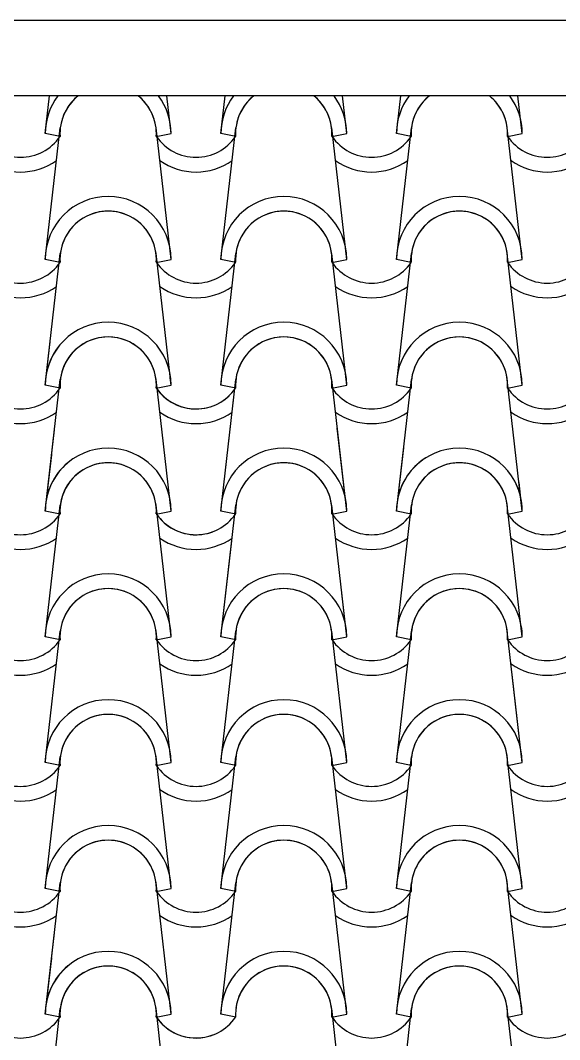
# Model space of a CAD drawing. Header units: millimetres. Extents: x -255 to 41745, y 236 to 29936.
# Drawn here: x 30796 to 31332, y 26005 to 27018 of the extents above; entities that cross this region are included whole.
import ezdxf

# ---------------------------------------------------------------- set-up
doc = ezdxf.new("R2010")
doc.units = ezdxf.units.MM
doc.layers.add('1', color=1, linetype='Continuous')
doc.layers.add('CALIDADES', color=7, linetype='Continuous')

msp = doc.modelspace()

# ---------------------------------------------------------------- linework, layer by layer
at = {"layer": '1'}
for p, q in [((30820.4, 26905.6), (30824.7, 26943.1)), ((30820.4, 26905.6), (30824.7, 26943.1)), ((30945.4, 26905.6), (30941.1, 26943.1)), ((30945.4, 26905.6), (30941.1, 26943.1)), ((30994.9, 26905.6), (30999.2, 26943.1)), ((30994.9, 26905.6), (30999.2, 26943.1)), ((31119.9, 26905.6), (31115.6, 26943.1)), ((31119.9, 26905.6), (31115.6, 26943.1)), ((31169.4, 26905.6), (31173.7, 26943.1)), ((31169.4, 26905.6), (31173.7, 26943.1)), ((31294.4, 26905.6), (31290.1, 26943.1)), ((30820.4, 26780.6), (30835.3, 26911.3)), ((30820.4, 26780.6), (30835.3, 26911.3)), ((30945.4, 26780.6), (30930.5, 26911.3)), ((30945.4, 26780.6), (30930.5, 26911.3)), ((30994.9, 26780.6), (31009.8, 26911.3)), ((30994.9, 26780.6), (31009.8, 26911.3)), ((31119.9, 26780.6), (31105, 26911.3)), ((31119.9, 26780.6), (31105, 26911.3)), ((31169.4, 26780.6), (31184.4, 26911.3)), ((31169.4, 26780.6), (31184.4, 26911.3)), ((31294.4, 26780.6), (31279.5, 26911.3)), ((30835.1, 26902.6), (30820.4, 26905.6)), ((30835.1, 26902.6), (30820.4, 26905.6)), ((30835.1, 26902.6), (30820.4, 26905.6)), ((30835.1, 26902.6), (30820.4, 26905.6)), ((30930.7, 26902.6), (30945.4, 26905.6)), ((30930.7, 26902.6), (30945.4, 26905.6)), ((30930.7, 26902.6), (30945.4, 26905.6)), ((30930.7, 26902.6), (30945.4, 26905.6)), ((31009.6, 26902.6), (30994.9, 26905.6)), ((31009.6, 26902.6), (30994.9, 26905.6)), ((31009.6, 26902.6), (30994.9, 26905.6)), ((31009.6, 26902.6), (30994.9, 26905.6)), ((31105.3, 26902.6), (31119.9, 26905.6)), ((31105.3, 26902.6), (31119.9, 26905.6)), ((31105.3, 26902.6), (31119.9, 26905.6)), ((31105.3, 26902.6), (31119.9, 26905.6)), ((31184.1, 26902.6), (31169.4, 26905.6)), ((31184.1, 26902.6), (31169.4, 26905.6)), ((31184.1, 26902.6), (31169.4, 26905.6)), ((31184.1, 26902.6), (31169.4, 26905.6)), ((31279.8, 26902.6), (31294.4, 26905.6)), ((31279.8, 26902.6), (31294.4, 26905.6)), ((30820.4, 26655.6), (30835.3, 26786.3)), ((30820.4, 26655.6), (30835.3, 26786.3)), ((30945.4, 26655.6), (30930.5, 26786.3)), ((30945.4, 26655.6), (30930.5, 26786.3)), ((30994.9, 26655.6), (31009.8, 26786.3)), ((30994.9, 26655.6), (31009.8, 26786.3)), ((31119.9, 26655.6), (31105, 26786.3)), ((31119.9, 26655.6), (31105, 26786.3)), ((31169.4, 26655.6), (31184.4, 26786.3)), ((31169.4, 26655.6), (31184.4, 26786.3)), ((31294.4, 26655.6), (31279.5, 26786.3)), ((30835.1, 26777.6), (30820.4, 26780.6)), ((30835.1, 26777.6), (30820.4, 26780.6)), ((30835.1, 26777.6), (30820.4, 26780.6)), ((30835.1, 26777.6), (30820.4, 26780.6)), ((30930.7, 26777.6), (30945.4, 26780.6)), ((30930.7, 26777.6), (30945.4, 26780.6)), ((30930.7, 26777.6), (30945.4, 26780.6)), ((30930.7, 26777.6), (30945.4, 26780.6)), ((31009.6, 26777.6), (30994.9, 26780.6)), ((31009.6, 26777.6), (30994.9, 26780.6)), ((31009.6, 26777.6), (30994.9, 26780.6)), ((31009.6, 26777.6), (30994.9, 26780.6)), ((31105.3, 26777.6), (31119.9, 26780.6)), ((31105.3, 26777.6), (31119.9, 26780.6)), ((31105.3, 26777.6), (31119.9, 26780.6)), ((31105.3, 26777.6), (31119.9, 26780.6)), ((31184.1, 26777.6), (31169.4, 26780.6)), ((31184.1, 26777.6), (31169.4, 26780.6)), ((31184.1, 26777.6), (31169.4, 26780.6)), ((31184.1, 26777.6), (31169.4, 26780.6)), ((31279.8, 26777.6), (31294.4, 26780.6)), ((31279.8, 26777.6), (31294.4, 26780.6)), ((30820.4, 26655.6), (30825.3, 26698.6)), ((30820.4, 26655.6), (30825.3, 26698.6)), ((30820.4, 26530.6), (30835.3, 26661.3)), ((30820.4, 26530.6), (30835.3, 26661.3)), ((30820.4, 26530.6), (30835.3, 26661.3)), ((30820.4, 26530.6), (30835.3, 26661.3)), ((30835.1, 26652.6), (30820.4, 26655.6)), ((30835.1, 26652.6), (30820.4, 26655.6)), ((30835.1, 26652.6), (30820.4, 26655.6)), ((30835.1, 26652.6), (30820.4, 26655.6)), ((30835.1, 26652.6), (30820.4, 26655.6)), ((30835.1, 26652.6), (30820.4, 26655.6)), ((30835.1, 26652.6), (30820.4, 26655.6)), ((30835.1, 26652.6), (30820.4, 26655.6)), ((30945.4, 26530.6), (30930.5, 26661.3)), ((30945.4, 26530.6), (30930.5, 26661.3)), ((30945.4, 26530.6), (30930.5, 26661.3)), ((30945.4, 26530.6), (30930.5, 26661.3)), ((30930.7, 26652.6), (30945.4, 26655.6)), ((30930.7, 26652.6), (30945.4, 26655.6)), ((30930.7, 26652.6), (30945.4, 26655.6)), ((30930.7, 26652.6), (30945.4, 26655.6)), ((30930.7, 26652.6), (30945.4, 26655.6)), ((30930.7, 26652.6), (30945.4, 26655.6)), ((30930.7, 26652.6), (30945.4, 26655.6)), ((30930.7, 26652.6), (30945.4, 26655.6)), ((30945.4, 26655.6), (30944.6, 26662.8)), ((30945.4, 26655.6), (30944.6, 26662.8)), ((30994.9, 26530.6), (31009.8, 26661.3)), ((30994.9, 26530.6), (31009.8, 26661.3)), ((31009.6, 26652.6), (30994.9, 26655.6)), ((31009.6, 26652.6), (30994.9, 26655.6)), ((31009.6, 26652.6), (30994.9, 26655.6)), ((31009.6, 26652.6), (30994.9, 26655.6)), ((31119.9, 26530.6), (31105, 26661.3)), ((31119.9, 26530.6), (31105, 26661.3)), ((31105.3, 26652.6), (31119.9, 26655.6)), ((31105.3, 26652.6), (31119.9, 26655.6)), ((31105.3, 26652.6), (31119.9, 26655.6)), ((31105.3, 26652.6), (31119.9, 26655.6)), ((31169.4, 26530.6), (31184.4, 26661.3)), ((31169.4, 26530.6), (31184.4, 26661.3)), ((31184.1, 26652.6), (31169.4, 26655.6)), ((31184.1, 26652.6), (31169.4, 26655.6)), ((31184.1, 26652.6), (31169.4, 26655.6)), ((31184.1, 26652.6), (31169.4, 26655.6)), ((31294.4, 26530.6), (31279.5, 26661.3)), ((31279.8, 26652.6), (31294.4, 26655.6)), ((31279.8, 26652.6), (31294.4, 26655.6)), ((30994.9, 26530.6), (31007.9, 26643.8)), ((30994.9, 26530.6), (31007.9, 26643.8)), ((31119.9, 26530.6), (31110.5, 26613)), ((31119.9, 26530.6), (31110.5, 26613)), ((30820.4, 26530.6), (30829.7, 26611.4)), ((31169.4, 26530.6), (31176.6, 26593.2)), ((31169.4, 26530.6), (31176.6, 26593.2)), ((30820.4, 26530.6), (30826.8, 26586.3)), ((31294.4, 26530.6), (31291.2, 26558.8)), ((30820.4, 26405.6), (30835.3, 26536.3)), ((30820.4, 26405.6), (30835.3, 26536.3)), ((30820.4, 26405.6), (30835.3, 26536.3)), ((30945.4, 26405.6), (30930.5, 26536.3)), ((30945.4, 26405.6), (30930.5, 26536.3)), ((30945.4, 26405.6), (30930.5, 26536.3)), ((30994.9, 26405.6), (31009.8, 26536.3)), ((30994.9, 26405.6), (31009.8, 26536.3)), ((31119.9, 26405.6), (31105, 26536.3)), ((31119.9, 26405.6), (31105, 26536.3)), ((31119.9, 26405.6), (31105, 26536.3)), ((31119.9, 26405.6), (31105, 26536.3)), ((31169.4, 26405.6), (31184.4, 26536.3)), ((31169.4, 26405.6), (31184.4, 26536.3)), ((31169.4, 26405.6), (31184.4, 26536.3)), ((31169.4, 26405.6), (31184.4, 26536.3)), ((31294.4, 26405.6), (31279.5, 26536.3)), ((31294.4, 26405.6), (31279.5, 26536.3)), ((30835.1, 26527.6), (30820.4, 26530.6)), ((30835.1, 26527.6), (30820.4, 26530.6)), ((30835.1, 26527.6), (30820.4, 26530.6)), ((30835.1, 26527.6), (30820.4, 26530.6)), ((30835.1, 26527.6), (30820.4, 26530.6)), ((30835.1, 26527.6), (30820.4, 26530.6)), ((30835.1, 26527.6), (30820.4, 26530.6)), ((30835.1, 26527.6), (30820.4, 26530.6)), ((30835.1, 26527.6), (30820.4, 26530.6)), ((30835.1, 26527.6), (30820.4, 26530.6)), ((30930.7, 26527.6), (30945.4, 26530.6)), ((30930.7, 26527.6), (30945.4, 26530.6)), ((30930.7, 26527.6), (30945.4, 26530.6)), ((30930.7, 26527.6), (30945.4, 26530.6)), ((30930.7, 26527.6), (30945.4, 26530.6)), ((30930.7, 26527.6), (30945.4, 26530.6)), ((30930.7, 26527.6), (30945.4, 26530.6)), ((30930.7, 26527.6), (30945.4, 26530.6)), ((31009.6, 26527.6), (30994.9, 26530.6)), ((31009.6, 26527.6), (30994.9, 26530.6)), ((31009.6, 26527.6), (30994.9, 26530.6)), ((31009.6, 26527.6), (30994.9, 26530.6)), ((31009.6, 26527.6), (30994.9, 26530.6)), ((31009.6, 26527.6), (30994.9, 26530.6)), ((31009.6, 26527.6), (30994.9, 26530.6)), ((31009.6, 26527.6), (30994.9, 26530.6)), ((31105.3, 26527.6), (31119.9, 26530.6)), ((31105.3, 26527.6), (31119.9, 26530.6)), ((31105.3, 26527.6), (31119.9, 26530.6)), ((31105.3, 26527.6), (31119.9, 26530.6)), ((31105.3, 26527.6), (31119.9, 26530.6)), ((31105.3, 26527.6), (31119.9, 26530.6)), ((31105.3, 26527.6), (31119.9, 26530.6)), ((31105.3, 26527.6), (31119.9, 26530.6)), ((31105.3, 26527.6), (31119.9, 26530.6)), ((31105.3, 26527.6), (31119.9, 26530.6)), ((31105.3, 26527.6), (31119.9, 26530.6)), ((31105.3, 26527.6), (31119.9, 26530.6)), ((31184.1, 26527.6), (31169.4, 26530.6)), ((31184.1, 26527.6), (31169.4, 26530.6)), ((31184.1, 26527.6), (31169.4, 26530.6)), ((31184.1, 26527.6), (31169.4, 26530.6)), ((31184.1, 26527.6), (31169.4, 26530.6)), ((31184.1, 26527.6), (31169.4, 26530.6)), ((31184.1, 26527.6), (31169.4, 26530.6)), ((31184.1, 26527.6), (31169.4, 26530.6)), ((31184.1, 26527.6), (31169.4, 26530.6)), ((31184.1, 26527.6), (31169.4, 26530.6)), ((31184.1, 26527.6), (31169.4, 26530.6)), ((31184.1, 26527.6), (31169.4, 26530.6)), ((31279.8, 26527.6), (31294.4, 26530.6)), ((31279.8, 26527.6), (31294.4, 26530.6)), ((31279.8, 26527.6), (31294.4, 26530.6)), ((31279.8, 26527.6), (31294.4, 26530.6)), ((31279.8, 26527.6), (31294.4, 26530.6)), ((31279.8, 26527.6), (31294.4, 26530.6)), ((31279.8, 26527.6), (31294.4, 26530.6)), ((30994.9, 26405.6), (31005.8, 26501)), ((31119.9, 26405.6), (31115, 26449)), ((31169.4, 26405.6), (31171.3, 26422.2)), ((30820.4, 26280.6), (30835.3, 26411.3)), ((30820.4, 26280.6), (30835.3, 26411.3)), ((30820.4, 26280.6), (30835.3, 26411.3)), ((30945.4, 26280.6), (30930.5, 26411.3)), ((30945.4, 26280.6), (30930.5, 26411.3)), ((30945.4, 26280.6), (30930.5, 26411.3)), ((30994.9, 26280.6), (31009.8, 26411.3)), ((30994.9, 26280.6), (31009.8, 26411.3)), ((30994.9, 26280.6), (31009.8, 26411.3)), ((31119.9, 26280.6), (31105, 26411.3)), ((31119.9, 26280.6), (31105, 26411.3)), ((31119.9, 26280.6), (31105, 26411.3)), ((31169.4, 26280.6), (31184.4, 26411.3)), ((31169.4, 26280.6), (31184.4, 26411.3)), ((31169.4, 26280.6), (31184.4, 26411.3)), ((31294.4, 26280.6), (31279.5, 26411.3)), ((31294.4, 26280.6), (31279.5, 26411.3)), ((31294.4, 26405.6), (31293.2, 26416.6)), ((30835.1, 26402.6), (30820.4, 26405.6)), ((30835.1, 26402.6), (30820.4, 26405.6)), ((30835.1, 26402.6), (30820.4, 26405.6)), ((30835.1, 26402.6), (30820.4, 26405.6)), ((30835.1, 26402.6), (30820.4, 26405.6)), ((30835.1, 26402.6), (30820.4, 26405.6)), ((30930.7, 26402.6), (30945.4, 26405.6)), ((30930.7, 26402.6), (30945.4, 26405.6)), ((30930.7, 26402.6), (30945.4, 26405.6)), ((30930.7, 26402.6), (30945.4, 26405.6)), ((30930.7, 26402.6), (30945.4, 26405.6)), ((30930.7, 26402.6), (30945.4, 26405.6)), ((31009.6, 26402.6), (30994.9, 26405.6)), ((31009.6, 26402.6), (30994.9, 26405.6)), ((31009.6, 26402.6), (30994.9, 26405.6)), ((31009.6, 26402.6), (30994.9, 26405.6)), ((31009.6, 26402.6), (30994.9, 26405.6)), ((31009.6, 26402.6), (30994.9, 26405.6)), ((31105.3, 26402.6), (31119.9, 26405.6)), ((31105.3, 26402.6), (31119.9, 26405.6)), ((31105.3, 26402.6), (31119.9, 26405.6)), ((31105.3, 26402.6), (31119.9, 26405.6)), ((31105.3, 26402.6), (31119.9, 26405.6)), ((31105.3, 26402.6), (31119.9, 26405.6)), ((31105.3, 26402.6), (31119.9, 26405.6)), ((31105.3, 26402.6), (31119.9, 26405.6)), ((31105.3, 26402.6), (31119.9, 26405.6)), ((31105.3, 26402.6), (31119.9, 26405.6)), ((31184.1, 26402.6), (31169.4, 26405.6)), ((31184.1, 26402.6), (31169.4, 26405.6)), ((31184.1, 26402.6), (31169.4, 26405.6)), ((31184.1, 26402.6), (31169.4, 26405.6)), ((31184.1, 26402.6), (31169.4, 26405.6)), ((31184.1, 26402.6), (31169.4, 26405.6)), ((31184.1, 26402.6), (31169.4, 26405.6)), ((31184.1, 26402.6), (31169.4, 26405.6)), ((31184.1, 26402.6), (31169.4, 26405.6)), ((31184.1, 26402.6), (31169.4, 26405.6)), ((31279.8, 26402.6), (31294.4, 26405.6)), ((31279.8, 26402.6), (31294.4, 26405.6)), ((31279.8, 26402.6), (31294.4, 26405.6)), ((31279.8, 26402.6), (31294.4, 26405.6)), ((31279.8, 26402.6), (31294.4, 26405.6)), ((31279.8, 26402.6), (31294.4, 26405.6)), ((31279.8, 26402.6), (31294.4, 26405.6)), ((31294.4, 26280.6), (31284.4, 26368.3)), ((30820.4, 26155.6), (30835.3, 26286.3)), ((30820.4, 26155.6), (30835.3, 26286.3)), ((30820.4, 26155.6), (30835.3, 26286.3)), ((30835.1, 26277.6), (30820.4, 26280.6)), ((30835.1, 26277.6), (30820.4, 26280.6)), ((30835.1, 26277.6), (30820.4, 26280.6)), ((30835.1, 26277.6), (30820.4, 26280.6)), ((30835.1, 26277.6), (30820.4, 26280.6)), ((30835.1, 26277.6), (30820.4, 26280.6)), ((30945.4, 26155.6), (30930.5, 26286.3)), ((30945.4, 26155.6), (30930.5, 26286.3)), ((30945.4, 26155.6), (30930.5, 26286.3)), ((30930.7, 26277.6), (30945.4, 26280.6)), ((30930.7, 26277.6), (30945.4, 26280.6)), ((30930.7, 26277.6), (30945.4, 26280.6)), ((30930.7, 26277.6), (30945.4, 26280.6)), ((30930.7, 26277.6), (30945.4, 26280.6)), ((30930.7, 26277.6), (30945.4, 26280.6)), ((30994.9, 26155.6), (31009.8, 26286.3)), ((30994.9, 26155.6), (31009.8, 26286.3)), ((30994.9, 26155.6), (31009.8, 26286.3)), ((31009.6, 26277.6), (30994.9, 26280.6)), ((31009.6, 26277.6), (30994.9, 26280.6)), ((31009.6, 26277.6), (30994.9, 26280.6)), ((31009.6, 26277.6), (30994.9, 26280.6)), ((31009.6, 26277.6), (30994.9, 26280.6)), ((31009.6, 26277.6), (30994.9, 26280.6)), ((31119.9, 26155.6), (31105, 26286.3)), ((31119.9, 26155.6), (31105, 26286.3)), ((31119.9, 26155.6), (31105, 26286.3)), ((31105.3, 26277.6), (31119.9, 26280.6)), ((31105.3, 26277.6), (31119.9, 26280.6)), ((31105.3, 26277.6), (31119.9, 26280.6)), ((31105.3, 26277.6), (31119.9, 26280.6)), ((31105.3, 26277.6), (31119.9, 26280.6)), ((31105.3, 26277.6), (31119.9, 26280.6)), ((31169.4, 26155.6), (31184.4, 26286.3)), ((31169.4, 26155.6), (31184.4, 26286.3)), ((31169.4, 26155.6), (31184.4, 26286.3)), ((31184.1, 26277.6), (31169.4, 26280.6)), ((31184.1, 26277.6), (31169.4, 26280.6)), ((31184.1, 26277.6), (31169.4, 26280.6)), ((31184.1, 26277.6), (31169.4, 26280.6)), ((31184.1, 26277.6), (31169.4, 26280.6)), ((31184.1, 26277.6), (31169.4, 26280.6)), ((31294.4, 26155.6), (31279.5, 26286.3)), ((31294.4, 26155.6), (31279.5, 26286.3)), ((31294.4, 26155.6), (31279.5, 26286.3)), ((31279.8, 26277.6), (31294.4, 26280.6)), ((31279.8, 26277.6), (31294.4, 26280.6)), ((31279.8, 26277.6), (31294.4, 26280.6)), ((31279.8, 26277.6), (31294.4, 26280.6)), ((31279.8, 26277.6), (31294.4, 26280.6)), ((31279.8, 26277.6), (31294.4, 26280.6)), ((30820.4, 26030.6), (30835.3, 26161.3)), ((30820.4, 26030.6), (30835.3, 26161.3)), ((30820.4, 26030.6), (30835.3, 26161.3)), ((30945.4, 26030.6), (30930.5, 26161.3)), ((30945.4, 26030.6), (30930.5, 26161.3)), ((30945.4, 26030.6), (30930.5, 26161.3)), ((30994.9, 26030.6), (31009.8, 26161.3)), ((30994.9, 26030.6), (31009.8, 26161.3)), ((30994.9, 26030.6), (31009.8, 26161.3)), ((31119.9, 26030.6), (31105, 26161.3)), ((31119.9, 26030.6), (31105, 26161.3)), ((31119.9, 26030.6), (31105, 26161.3)), ((31169.4, 26030.6), (31184.4, 26161.3)), ((31169.4, 26030.6), (31184.4, 26161.3)), ((31169.4, 26030.6), (31184.4, 26161.3)), ((31294.4, 26030.6), (31279.5, 26161.3)), ((31294.4, 26030.6), (31279.5, 26161.3)), ((31294.4, 26030.6), (31279.5, 26161.3)), ((30835.1, 26152.6), (30820.4, 26155.6)), ((30835.1, 26152.6), (30820.4, 26155.6)), ((30835.1, 26152.6), (30820.4, 26155.6)), ((30835.1, 26152.6), (30820.4, 26155.6)), ((30835.1, 26152.6), (30820.4, 26155.6)), ((30835.1, 26152.6), (30820.4, 26155.6)), ((30930.7, 26152.6), (30945.4, 26155.6)), ((30930.7, 26152.6), (30945.4, 26155.6)), ((30930.7, 26152.6), (30945.4, 26155.6)), ((30930.7, 26152.6), (30945.4, 26155.6)), ((30930.7, 26152.6), (30945.4, 26155.6)), ((30930.7, 26152.6), (30945.4, 26155.6)), ((31009.6, 26152.6), (30994.9, 26155.6)), ((31009.6, 26152.6), (30994.9, 26155.6)), ((31009.6, 26152.6), (30994.9, 26155.6)), ((31009.6, 26152.6), (30994.9, 26155.6)), ((31009.6, 26152.6), (30994.9, 26155.6)), ((31009.6, 26152.6), (30994.9, 26155.6)), ((31105.3, 26152.6), (31119.9, 26155.6)), ((31105.3, 26152.6), (31119.9, 26155.6)), ((31105.3, 26152.6), (31119.9, 26155.6)), ((31105.3, 26152.6), (31119.9, 26155.6)), ((31105.3, 26152.6), (31119.9, 26155.6)), ((31105.3, 26152.6), (31119.9, 26155.6)), ((31184.1, 26152.6), (31169.4, 26155.6)), ((31184.1, 26152.6), (31169.4, 26155.6)), ((31184.1, 26152.6), (31169.4, 26155.6)), ((31184.1, 26152.6), (31169.4, 26155.6)), ((31184.1, 26152.6), (31169.4, 26155.6)), ((31184.1, 26152.6), (31169.4, 26155.6)), ((31279.8, 26152.6), (31294.4, 26155.6)), ((31279.8, 26152.6), (31294.4, 26155.6)), ((31279.8, 26152.6), (31294.4, 26155.6)), ((31279.8, 26152.6), (31294.4, 26155.6)), ((31279.8, 26152.6), (31294.4, 26155.6)), ((31279.8, 26152.6), (31294.4, 26155.6)), ((30820.4, 26030.6), (30829.7, 26111.4)), ((30820.4, 26030.6), (30826.8, 26086.3)), ((30820.4, 25905.6), (30835.3, 26036.3)), ((30945.4, 25905.6), (30930.5, 26036.3)), ((31119.9, 25905.6), (31105, 26036.3)), ((31119.9, 25905.6), (31105, 26036.3)), ((31169.4, 25905.6), (31184.4, 26036.3)), ((31169.4, 25905.6), (31184.4, 26036.3)), ((31294.4, 25905.6), (31279.5, 26036.3)), ((30835.1, 26027.6), (30820.4, 26030.6)), ((30835.1, 26027.6), (30820.4, 26030.6)), ((30835.1, 26027.6), (30820.4, 26030.6)), ((30835.1, 26027.6), (30820.4, 26030.6)), ((30835.1, 26027.6), (30820.4, 26030.6)), ((30835.1, 26027.6), (30820.4, 26030.6)), ((30835.1, 26027.6), (30820.4, 26030.6)), ((30835.1, 26027.6), (30820.4, 26030.6)), ((30930.7, 26027.6), (30945.4, 26030.6)), ((30930.7, 26027.6), (30945.4, 26030.6)), ((30930.7, 26027.6), (30945.4, 26030.6)), ((30930.7, 26027.6), (30945.4, 26030.6)), ((30930.7, 26027.6), (30945.4, 26030.6)), ((30930.7, 26027.6), (30945.4, 26030.6)), ((31009.6, 26027.6), (30994.9, 26030.6)), ((31009.6, 26027.6), (30994.9, 26030.6)), ((31009.6, 26027.6), (30994.9, 26030.6)), ((31009.6, 26027.6), (30994.9, 26030.6)), ((31009.6, 26027.6), (30994.9, 26030.6)), ((31009.6, 26027.6), (30994.9, 26030.6)), ((31105.3, 26027.6), (31119.9, 26030.6)), ((31105.3, 26027.6), (31119.9, 26030.6)), ((31105.3, 26027.6), (31119.9, 26030.6)), ((31105.3, 26027.6), (31119.9, 26030.6)), ((31105.3, 26027.6), (31119.9, 26030.6)), ((31105.3, 26027.6), (31119.9, 26030.6)), ((31105.3, 26027.6), (31119.9, 26030.6)), ((31105.3, 26027.6), (31119.9, 26030.6)), ((31105.3, 26027.6), (31119.9, 26030.6)), ((31105.3, 26027.6), (31119.9, 26030.6)), ((31184.1, 26027.6), (31169.4, 26030.6)), ((31184.1, 26027.6), (31169.4, 26030.6)), ((31184.1, 26027.6), (31169.4, 26030.6)), ((31184.1, 26027.6), (31169.4, 26030.6)), ((31184.1, 26027.6), (31169.4, 26030.6)), ((31184.1, 26027.6), (31169.4, 26030.6)), ((31184.1, 26027.6), (31169.4, 26030.6)), ((31184.1, 26027.6), (31169.4, 26030.6)), ((31184.1, 26027.6), (31169.4, 26030.6)), ((31184.1, 26027.6), (31169.4, 26030.6)), ((31279.8, 26027.6), (31294.4, 26030.6)), ((31279.8, 26027.6), (31294.4, 26030.6)), ((31279.8, 26027.6), (31294.4, 26030.6)), ((31279.8, 26027.6), (31294.4, 26030.6)), ((31279.8, 26027.6), (31294.4, 26030.6)), ((31279.8, 26027.6), (31294.4, 26030.6)), ((31279.8, 26027.6), (31294.4, 26030.6)), ((31279.8, 26027.6), (31294.4, 26030.6)), ((31279.8, 26027.6), (31294.4, 26030.6))]:
    msp.add_line(p, q, dxfattribs=at)
for centre, radius, start, end in [((30882.9, 26905.6), 62.5, 143.1301, 180), ((30882.9, 26905.6), 62.5, 143.1301, 180), ((30882.9, 26905.6), 62.5, 143.1301, 180), ((30882.9, 26905.6), 62.5, 143.1301, 180), ((30882.9, 26905.6), 47.9, 128.5, 183.5113), ((30882.9, 26905.6), 47.9, 128.5, 183.5113), ((30882.9, 26905.6), 47.9, 128.5, 183.5113), ((30882.9, 26905.6), 47.9, 128.5, 183.5113), ((30882.9, 26905.6), 47.9, 128.5, 173.162), ((30882.9, 26905.6), 47.9, 128.5, 173.162), ((30882.9, 26905.6), 47.9, 356.4887, 51.5), ((30882.9, 26905.6), 47.9, 356.4887, 51.5), ((30882.9, 26905.6), 47.9, 6.838, 51.5), ((30882.9, 26905.6), 47.9, 356.4887, 51.5), ((30882.9, 26905.6), 47.9, 356.4887, 51.5), ((30882.9, 26905.6), 47.9, 6.838, 51.5), ((30882.9, 26905.6), 62.5, 0, 36.8699), ((30882.9, 26905.6), 62.5, 0, 36.8699), ((30882.9, 26905.6), 62.5, 0, 36.8699), ((30882.9, 26905.6), 62.5, 0, 36.8699), ((31057.4, 26905.6), 62.5, 143.1301, 180), ((31057.4, 26905.6), 62.5, 143.1301, 180), ((31057.4, 26905.6), 62.5, 143.1301, 180), ((31057.4, 26905.6), 62.5, 143.1301, 180), ((31057.4, 26905.6), 47.9, 128.5, 183.5113), ((31057.4, 26905.6), 47.9, 128.5, 183.5113), ((31057.4, 26905.6), 47.9, 128.5, 183.5113), ((31057.4, 26905.6), 47.9, 128.5, 183.5113), ((31057.4, 26905.6), 47.9, 128.5, 173.162), ((31057.4, 26905.6), 47.9, 128.5, 173.162), ((31057.4, 26905.6), 47.9, 356.4887, 51.5), ((31057.4, 26905.6), 47.9, 356.4887, 51.5), ((31057.4, 26905.6), 47.9, 6.838, 51.5), ((31057.4, 26905.6), 47.9, 356.4887, 51.5), ((31057.4, 26905.6), 47.9, 356.4887, 51.5), ((31057.4, 26905.6), 47.9, 6.838, 51.5), ((31057.4, 26905.6), 62.5, 0, 36.8699), ((31057.4, 26905.6), 62.5, 0, 36.8699), ((31057.4, 26905.6), 62.5, 0, 36.8699), ((31057.4, 26905.6), 62.5, 0, 36.8699), ((31231.9, 26905.6), 62.5, 143.1301, 180), ((31231.9, 26905.6), 62.5, 143.1301, 180), ((31231.9, 26905.6), 47.9, 128.5, 183.5113), ((31231.9, 26905.6), 47.9, 128.5, 183.5113), ((31231.9, 26905.6), 47.9, 128.5, 173.162), ((31231.9, 26905.6), 47.9, 356.4887, 51.5), ((31231.9, 26905.6), 47.9, 356.4887, 51.5), ((31231.9, 26905.6), 47.9, 6.838, 51.5), ((31231.9, 26905.6), 62.5, 0, 36.8699), ((31231.9, 26905.6), 62.5, 0, 36.8699), ((30795.7, 26929.9), 47.9, 214.756, 325.244), ((30795.7, 26929.9), 47.9, 214.756, 325.244), ((30970.2, 26929.9), 47.9, 214.756, 325.244), ((30970.2, 26929.9), 47.9, 214.756, 325.244), ((30970.2, 26929.9), 47.9, 214.756, 325.244), ((30970.2, 26929.9), 47.9, 214.756, 325.244), ((31144.7, 26929.9), 47.9, 214.756, 325.244), ((31144.7, 26929.9), 47.9, 214.756, 325.244), ((31144.7, 26929.9), 47.9, 214.756, 325.244), ((31144.7, 26929.9), 47.9, 214.756, 325.244), ((31319.2, 26929.9), 47.9, 214.756, 325.244), ((31319.2, 26929.9), 47.9, 214.756, 325.244), ((30795.7, 26929.9), 62.5, 234.9308, 305.0692), ((30970.2, 26929.9), 62.5, 234.9308, 305.0692), ((30970.2, 26929.9), 62.5, 234.9308, 305.0692), ((31144.7, 26929.9), 62.5, 234.9308, 305.0692), ((31144.7, 26929.9), 62.5, 234.9308, 305.0692), ((31319.2, 26929.9), 62.5, 234.9308, 305.0692), ((30882.9, 26780.6), 62.5, 0, 180), ((30882.9, 26780.6), 62.5, 0, 180), ((30882.9, 26780.6), 62.5, 0, 180), ((30882.9, 26780.6), 62.5, 0, 180), ((31057.4, 26780.6), 62.5, 0, 180), ((31057.4, 26780.6), 62.5, 0, 180), ((31057.4, 26780.6), 62.5, 0, 180), ((31057.4, 26780.6), 62.5, 0, 180), ((31231.9, 26780.6), 62.5, 0, 180), ((31231.9, 26780.6), 62.5, 0, 180), ((30882.9, 26780.6), 47.9, 356.4887, 183.5113), ((30882.9, 26780.6), 47.9, 356.4887, 183.5113), ((30882.9, 26780.6), 47.9, 356.4887, 183.5113), ((30882.9, 26780.6), 47.9, 356.4887, 183.5113), ((30882.9, 26780.6), 47.9, 6.838, 173.162), ((30882.9, 26780.6), 47.9, 6.838, 173.162), ((31057.4, 26780.6), 47.9, 356.4887, 183.5113), ((31057.4, 26780.6), 47.9, 356.4887, 183.5113), ((31057.4, 26780.6), 47.9, 356.4887, 183.5113), ((31057.4, 26780.6), 47.9, 356.4887, 183.5113), ((31057.4, 26780.6), 47.9, 6.838, 173.162), ((31057.4, 26780.6), 47.9, 6.838, 173.162), ((31231.9, 26780.6), 47.9, 356.4887, 183.5113), ((31231.9, 26780.6), 47.9, 356.4887, 183.5113), ((31231.9, 26780.6), 47.9, 6.838, 173.162), ((30795.7, 26804.9), 47.9, 214.756, 325.244), ((30795.7, 26804.9), 47.9, 214.756, 325.244), ((30970.2, 26804.9), 47.9, 214.756, 325.244), ((30970.2, 26804.9), 47.9, 214.756, 325.244), ((30970.2, 26804.9), 47.9, 214.756, 325.244), ((30970.2, 26804.9), 47.9, 214.756, 325.244), ((31144.7, 26804.9), 47.9, 214.756, 325.244), ((31144.7, 26804.9), 47.9, 214.756, 325.244), ((31144.7, 26804.9), 47.9, 214.756, 325.244), ((31144.7, 26804.9), 47.9, 214.756, 325.244), ((31319.2, 26804.9), 47.9, 214.756, 325.244), ((31319.2, 26804.9), 47.9, 214.756, 325.244), ((30795.7, 26804.9), 62.5, 234.9308, 305.0692), ((30970.2, 26804.9), 62.5, 234.9308, 305.0692), ((30970.2, 26804.9), 62.5, 234.9308, 305.0692), ((31144.7, 26804.9), 62.5, 234.9308, 305.0692), ((31144.7, 26804.9), 62.5, 234.9308, 305.0692), ((31319.2, 26804.9), 62.5, 234.9308, 305.0692), ((30882.9, 26655.6), 62.5, 0, 180), ((30882.9, 26655.6), 62.5, 0, 180), ((30882.9, 26655.6), 62.5, 0, 180), ((30882.9, 26655.6), 62.5, 0, 180), ((31057.4, 26655.6), 62.5, 0, 180), ((31057.4, 26655.6), 62.5, 0, 180), ((31057.4, 26655.6), 62.5, 0, 180), ((31057.4, 26655.6), 62.5, 0, 180), ((31231.9, 26655.6), 62.5, 0, 180), ((31231.9, 26655.6), 62.5, 0, 180), ((30882.9, 26655.6), 62.5, 140.0633, 180), ((30882.9, 26655.6), 62.5, 140.0633, 180), ((30882.9, 26655.6), 62.5, 140.0633, 180), ((30882.9, 26655.6), 62.5, 140.0633, 180), ((30882.9, 26655.6), 47.9, 356.4887, 183.5113), ((30882.9, 26655.6), 47.9, 356.4887, 183.5113), ((30882.9, 26655.6), 47.9, 356.4887, 183.5113), ((30882.9, 26655.6), 47.9, 356.4887, 183.5113), ((30882.9, 26655.6), 47.9, 6.838, 173.162), ((30882.9, 26655.6), 47.9, 6.838, 173.162), ((31057.4, 26655.6), 47.9, 356.4887, 183.5113), ((31057.4, 26655.6), 47.9, 356.4887, 183.5113), ((31057.4, 26655.6), 47.9, 356.4887, 183.5113), ((31057.4, 26655.6), 47.9, 356.4887, 183.5113), ((31057.4, 26655.6), 47.9, 6.838, 173.162), ((31057.4, 26655.6), 47.9, 6.838, 173.162), ((31231.9, 26655.6), 47.9, 356.4887, 183.5113), ((31231.9, 26655.6), 47.9, 356.4887, 183.5113), ((31231.9, 26655.6), 47.9, 6.838, 173.162), ((30882.9, 26655.6), 47.9, 132.3286, 183.5113), ((30882.9, 26655.6), 47.9, 132.3286, 183.5113), ((30882.9, 26655.6), 47.9, 132.3286, 183.5113), ((30882.9, 26655.6), 47.9, 132.3286, 183.5113), ((30882.9, 26655.6), 47.9, 132.3286, 173.162), ((30882.9, 26655.6), 47.9, 132.3286, 173.162), ((30882.9, 26655.6), 47.9, 356.4887, 14.2729), ((30882.9, 26655.6), 47.9, 356.4887, 14.2729), ((30882.9, 26655.6), 47.9, 6.838, 14.2729), ((30882.9, 26655.6), 47.9, 356.4887, 14.2729), ((30882.9, 26655.6), 47.9, 356.4887, 14.2729), ((30882.9, 26655.6), 47.9, 6.838, 14.2729), ((30882.9, 26655.6), 62.5, 0, 6.5382), ((30882.9, 26655.6), 62.5, 0, 6.5382), ((30882.9, 26655.6), 62.5, 0, 6.5382), ((30882.9, 26655.6), 62.5, 0, 6.5382), ((30795.7, 26679.9), 47.9, 214.756, 325.244), ((30795.7, 26679.9), 47.9, 214.756, 325.244), ((30795.7, 26679.9), 47.9, 214.756, 325.244), ((30795.7, 26679.9), 47.9, 214.756, 325.244), ((30970.2, 26679.9), 47.9, 214.756, 313.543), ((30970.2, 26679.9), 47.9, 214.756, 313.543), ((30970.2, 26679.9), 47.9, 214.756, 313.543), ((30970.2, 26679.9), 47.9, 214.756, 313.543), ((30970.2, 26679.9), 47.9, 214.756, 325.244), ((30970.2, 26679.9), 47.9, 214.756, 325.244), ((30970.2, 26679.9), 47.9, 214.756, 325.244), ((30970.2, 26679.9), 47.9, 214.756, 325.244), ((31144.7, 26679.9), 47.9, 214.756, 325.244), ((31144.7, 26679.9), 47.9, 214.756, 325.244), ((31144.7, 26679.9), 47.9, 214.756, 325.244), ((31144.7, 26679.9), 47.9, 214.756, 325.244), ((31319.2, 26679.9), 47.9, 214.756, 325.244), ((31319.2, 26679.9), 47.9, 214.756, 325.244), ((30795.7, 26679.9), 62.5, 234.9308, 305.0692), ((30795.7, 26679.9), 62.5, 234.9308, 305.0692), ((30970.2, 26679.9), 62.5, 234.9308, 305.0692), ((30970.2, 26679.9), 62.5, 234.9308, 305.0692), ((30970.2, 26679.9), 62.5, 234.9308, 305.0692), ((30970.2, 26679.9), 62.5, 234.9308, 305.0692), ((31144.7, 26679.9), 62.5, 234.9308, 305.0692), ((31144.7, 26679.9), 62.5, 234.9308, 305.0692), ((31319.2, 26679.9), 62.5, 234.9308, 305.0692), ((30882.9, 26530.6), 62.5, 0, 180), ((30882.9, 26530.6), 62.5, 0, 180), ((30882.9, 26530.6), 62.5, 0, 180), ((30882.9, 26530.6), 62.5, 0, 180), ((30882.9, 26530.6), 62.5, 0, 180), ((30882.9, 26530.6), 62.5, 0, 180), ((30882.9, 26530.6), 62.5, 0, 180), ((30882.9, 26530.6), 62.5, 0, 180), ((31057.4, 26530.6), 62.5, 0, 180), ((31057.4, 26530.6), 62.5, 0, 180), ((31057.4, 26530.6), 62.5, 0, 180), ((31057.4, 26530.6), 62.5, 0, 180), ((31057.4, 26530.6), 62.5, 0, 180), ((31057.4, 26530.6), 62.5, 0, 180), ((31057.4, 26530.6), 62.5, 0, 180), ((31057.4, 26530.6), 62.5, 0, 180), ((31231.9, 26530.6), 62.5, 0, 180), ((31231.9, 26530.6), 62.5, 0, 180), ((31231.9, 26530.6), 62.5, 0, 180), ((31231.9, 26530.6), 62.5, 0, 180), ((31231.9, 26530.6), 62.5, 0, 180), ((31231.9, 26530.6), 62.5, 118.4217, 180), ((31231.9, 26530.6), 62.5, 118.4217, 180), ((30882.9, 26530.6), 62.5, 129.7957, 180), ((30882.9, 26530.6), 62.5, 129.7957, 180), ((30882.9, 26530.6), 47.9, 356.4887, 183.5113), ((30882.9, 26530.6), 47.9, 356.4887, 183.5113), ((30882.9, 26530.6), 47.9, 356.4887, 183.5113), ((30882.9, 26530.6), 47.9, 356.4887, 183.5113), ((30882.9, 26530.6), 47.9, 356.4887, 183.5113), ((30882.9, 26530.6), 47.9, 356.4887, 183.5113), ((30882.9, 26530.6), 47.9, 356.4887, 183.5113), ((30882.9, 26530.6), 47.9, 356.4887, 183.5113), ((30882.9, 26530.6), 47.9, 6.838, 173.162), ((30882.9, 26530.6), 47.9, 6.838, 173.162), ((30882.9, 26530.6), 47.9, 6.838, 173.162), ((31057.4, 26530.6), 47.9, 356.4887, 183.5113), ((31057.4, 26530.6), 47.9, 356.4887, 183.5113), ((31057.4, 26530.6), 47.9, 356.4887, 183.5113), ((31057.4, 26530.6), 47.9, 356.4887, 183.5113), ((31057.4, 26530.6), 47.9, 356.4887, 183.5113), ((31057.4, 26530.6), 47.9, 356.4887, 183.5113), ((31057.4, 26530.6), 47.9, 356.4887, 183.5113), ((31057.4, 26530.6), 47.9, 356.4887, 183.5113), ((31057.4, 26530.6), 47.9, 6.838, 173.162), ((31057.4, 26530.6), 47.9, 6.838, 173.162), ((31057.4, 26530.6), 47.9, 6.838, 173.162), ((31231.9, 26530.6), 47.9, 356.4887, 183.5113), ((31231.9, 26530.6), 47.9, 356.4887, 183.5113), ((31231.9, 26530.6), 47.9, 356.4887, 183.5113), ((31231.9, 26530.6), 47.9, 356.4887, 183.5113), ((31231.9, 26530.6), 47.9, 356.4887, 183.5113), ((31231.9, 26530.6), 47.9, 356.4887, 183.5113), ((31231.9, 26530.6), 47.9, 356.4887, 183.5113), ((31231.9, 26530.6), 47.9, 6.838, 173.162), ((31231.9, 26530.6), 47.9, 6.838, 173.162), ((31231.9, 26530.6), 47.9, 6.838, 173.162), ((30882.9, 26530.6), 47.9, 121.4531, 183.5113), ((30882.9, 26530.6), 47.9, 121.4531, 183.5113), ((30882.9, 26530.6), 47.9, 121.4531, 173.162), ((31231.9, 26530.6), 62.5, 0, 28.1798), ((31231.9, 26530.6), 62.5, 0, 28.1798), ((30795.7, 26554.9), 47.9, 214.756, 325.244), ((30795.7, 26554.9), 47.9, 214.756, 325.244), ((30795.7, 26554.9), 47.9, 214.756, 325.244), ((30795.7, 26554.9), 47.9, 214.756, 325.244), ((30795.7, 26554.9), 47.9, 214.756, 325.244), ((30970.2, 26554.9), 47.9, 214.756, 325.244), ((30970.2, 26554.9), 47.9, 214.756, 325.244), ((30970.2, 26554.9), 47.9, 214.756, 325.244), ((30970.2, 26554.9), 47.9, 214.756, 325.244), ((30970.2, 26554.9), 47.9, 214.756, 290.3354), ((30970.2, 26554.9), 47.9, 214.756, 290.3354), ((30970.2, 26554.9), 47.9, 214.756, 325.244), ((30970.2, 26554.9), 47.9, 214.756, 325.244), ((30970.2, 26554.9), 47.9, 214.756, 325.244), ((30970.2, 26554.9), 47.9, 214.756, 325.244), ((31144.7, 26554.9), 47.9, 214.756, 325.244), ((31144.7, 26554.9), 47.9, 214.756, 325.244), ((31144.7, 26554.9), 47.9, 214.756, 325.244), ((31144.7, 26554.9), 47.9, 214.756, 325.244), ((31144.7, 26554.9), 47.9, 214.756, 325.244), ((31144.7, 26554.9), 47.9, 214.756, 325.244), ((31144.7, 26554.9), 47.9, 214.756, 325.244), ((31144.7, 26554.9), 47.9, 214.756, 325.244), ((31144.7, 26554.9), 47.9, 214.756, 325.244), ((31144.7, 26554.9), 47.9, 214.756, 325.244), ((31144.7, 26554.9), 47.9, 214.756, 325.244), ((31144.7, 26554.9), 47.9, 214.756, 325.244), ((31319.2, 26554.9), 47.9, 214.756, 325.244), ((31319.2, 26554.9), 47.9, 214.756, 325.244), ((31319.2, 26554.9), 47.9, 214.756, 325.244), ((31319.2, 26554.9), 47.9, 214.756, 325.244), ((31319.2, 26554.9), 47.9, 214.756, 325.244), ((31319.2, 26554.9), 47.9, 214.756, 325.244), ((31319.2, 26554.9), 47.9, 214.756, 325.244), ((30795.7, 26554.9), 62.5, 234.9308, 305.0692), ((30795.7, 26554.9), 62.5, 234.9308, 305.0692), ((30970.2, 26554.9), 62.5, 234.9308, 305.0692), ((30970.2, 26554.9), 62.5, 234.9308, 305.0692), ((30970.2, 26554.9), 62.5, 234.9308, 305.0692), ((30970.2, 26554.9), 62.5, 234.9308, 305.0692), ((31144.7, 26554.9), 62.5, 234.9308, 305.0692), ((31144.7, 26554.9), 62.5, 234.9308, 305.0692), ((31144.7, 26554.9), 62.5, 234.9308, 305.0692), ((31144.7, 26554.9), 62.5, 234.9308, 305.0692), ((31144.7, 26554.9), 62.5, 234.9308, 305.0692), ((31319.2, 26554.9), 62.5, 234.9308, 305.0692), ((31319.2, 26554.9), 62.5, 234.9308, 305.0692), ((31319.2, 26554.9), 62.5, 234.9308, 305.0692), ((30882.9, 26405.6), 62.5, 0, 180), ((30882.9, 26405.6), 62.5, 0, 180), ((30882.9, 26405.6), 62.5, 0, 180), ((30882.9, 26405.6), 62.5, 0, 180), ((30882.9, 26405.6), 62.5, 0, 180), ((30882.9, 26405.6), 62.5, 0, 180), ((31057.4, 26405.6), 62.5, 0, 180), ((31057.4, 26405.6), 62.5, 0, 180), ((31057.4, 26405.6), 62.5, 0, 180), ((31057.4, 26405.6), 62.5, 0, 180), ((31057.4, 26405.6), 62.5, 0, 180), ((31057.4, 26405.6), 62.5, 0, 180), ((31231.9, 26405.6), 62.5, 0, 180), ((31231.9, 26405.6), 62.5, 0, 180), ((31231.9, 26405.6), 62.5, 0, 180), ((31231.9, 26405.6), 62.5, 0, 180), ((31231.9, 26405.6), 62.5, 0, 180), ((30882.9, 26405.6), 47.9, 356.4887, 183.5113), ((30882.9, 26405.6), 47.9, 356.4887, 183.5113), ((30882.9, 26405.6), 47.9, 356.4887, 183.5113), ((30882.9, 26405.6), 47.9, 356.4887, 183.5113), ((30882.9, 26405.6), 47.9, 356.4887, 183.5113), ((30882.9, 26405.6), 47.9, 356.4887, 183.5113), ((30882.9, 26405.6), 47.9, 6.838, 173.162), ((30882.9, 26405.6), 47.9, 6.838, 173.162), ((30882.9, 26405.6), 47.9, 6.838, 173.162), ((31057.4, 26405.6), 47.9, 356.4887, 183.5113), ((31057.4, 26405.6), 47.9, 356.4887, 183.5113), ((31057.4, 26405.6), 47.9, 356.4887, 183.5113), ((31057.4, 26405.6), 47.9, 356.4887, 183.5113), ((31057.4, 26405.6), 47.9, 356.4887, 183.5113), ((31057.4, 26405.6), 47.9, 356.4887, 183.5113), ((31057.4, 26405.6), 47.9, 6.838, 173.162), ((31057.4, 26405.6), 47.9, 6.838, 173.162), ((31057.4, 26405.6), 47.9, 6.838, 173.162), ((31231.9, 26405.6), 47.9, 356.4887, 183.5113), ((31231.9, 26405.6), 47.9, 356.4887, 183.5113), ((31231.9, 26405.6), 47.9, 356.4887, 183.5113), ((31231.9, 26405.6), 47.9, 356.4887, 183.5113), ((31231.9, 26405.6), 47.9, 356.4887, 183.5113), ((31231.9, 26405.6), 47.9, 6.838, 173.162), ((31231.9, 26405.6), 47.9, 6.838, 173.162), ((31231.9, 26405.6), 62.5, 164.7346, 180), ((31231.9, 26405.6), 62.5, 164.7346, 180), ((31231.9, 26405.6), 47.9, 167.8903, 183.5113), ((31231.9, 26405.6), 47.9, 167.8903, 183.5113), ((31231.9, 26405.6), 47.9, 167.8903, 173.162), ((31231.9, 26405.6), 47.9, 356.4887, 5.5304), ((31231.9, 26405.6), 47.9, 356.4887, 5.5304), ((31231.9, 26405.6), 62.5, 0, 10.3131), ((31231.9, 26405.6), 62.5, 0, 10.3131), ((30795.7, 26429.9), 47.9, 214.756, 325.244), ((30795.7, 26429.9), 47.9, 214.756, 325.244), ((30795.7, 26429.9), 47.9, 214.756, 325.244), ((30795.7, 26429.9), 47.9, 214.756, 325.244), ((30970.2, 26429.9), 47.9, 214.756, 325.244), ((30970.2, 26429.9), 47.9, 214.756, 325.244), ((30970.2, 26429.9), 47.9, 214.756, 325.244), ((30970.2, 26429.9), 47.9, 214.756, 325.244), ((30970.2, 26429.9), 47.9, 214.756, 325.244), ((30970.2, 26429.9), 47.9, 214.756, 325.244), ((31144.7, 26429.9), 47.9, 214.756, 325.244), ((31144.7, 26429.9), 47.9, 214.756, 325.244), ((31144.7, 26429.9), 47.9, 214.756, 325.244), ((31144.7, 26429.9), 47.9, 214.756, 325.244), ((31144.7, 26429.9), 47.9, 214.756, 325.244), ((31144.7, 26429.9), 47.9, 214.756, 325.244), ((31144.7, 26429.9), 47.9, 214.756, 325.244), ((31144.7, 26429.9), 47.9, 214.756, 325.244), ((31144.7, 26429.9), 47.9, 214.756, 325.244), ((31144.7, 26429.9), 47.9, 214.756, 325.244), ((31319.2, 26429.9), 47.9, 214.756, 325.244), ((31319.2, 26429.9), 47.9, 214.756, 325.244), ((31319.2, 26429.9), 47.9, 214.756, 325.244), ((31319.2, 26429.9), 47.9, 214.756, 325.244), ((31319.2, 26429.9), 47.9, 214.756, 325.244), ((31319.2, 26429.9), 47.9, 214.756, 325.244), ((31319.2, 26429.9), 47.9, 214.756, 325.244), ((30795.7, 26429.9), 62.5, 234.9308, 305.0692), ((30795.7, 26429.9), 62.5, 234.9308, 305.0692), ((30970.2, 26429.9), 62.5, 234.9308, 305.0692), ((30970.2, 26429.9), 62.5, 234.9308, 305.0692), ((30970.2, 26429.9), 62.5, 234.9308, 305.0692), ((31144.7, 26429.9), 62.5, 234.9308, 305.0692), ((31144.7, 26429.9), 62.5, 234.9308, 305.0692), ((31144.7, 26429.9), 62.5, 234.9308, 305.0692), ((31144.7, 26429.9), 62.5, 234.9308, 305.0692), ((31319.2, 26429.9), 62.5, 234.9308, 305.0692), ((31319.2, 26429.9), 62.5, 234.9308, 305.0692), ((31319.2, 26429.9), 62.5, 234.9308, 305.0692), ((30882.9, 26280.6), 62.5, 0, 180), ((30882.9, 26280.6), 62.5, 0, 180), ((30882.9, 26280.6), 62.5, 0, 180), ((30882.9, 26280.6), 62.5, 0, 180), ((30882.9, 26280.6), 62.5, 0, 180), ((30882.9, 26280.6), 62.5, 0, 180), ((31057.4, 26280.6), 62.5, 0, 180), ((31057.4, 26280.6), 62.5, 0, 180), ((31057.4, 26280.6), 62.5, 0, 180), ((31057.4, 26280.6), 62.5, 0, 180), ((31057.4, 26280.6), 62.5, 0, 180), ((31057.4, 26280.6), 62.5, 0, 180), ((31231.9, 26280.6), 62.5, 0, 180), ((31231.9, 26280.6), 62.5, 0, 180), ((31231.9, 26280.6), 62.5, 0, 180), ((31231.9, 26280.6), 62.5, 0, 180), ((30882.9, 26280.6), 47.9, 356.4887, 183.5113), ((30882.9, 26280.6), 47.9, 356.4887, 183.5113), ((30882.9, 26280.6), 47.9, 356.4887, 183.5113), ((30882.9, 26280.6), 47.9, 356.4887, 183.5113), ((30882.9, 26280.6), 47.9, 356.4887, 183.5113), ((30882.9, 26280.6), 47.9, 356.4887, 183.5113), ((30882.9, 26280.6), 47.9, 6.838, 173.162), ((30882.9, 26280.6), 47.9, 6.838, 173.162), ((30882.9, 26280.6), 47.9, 6.838, 173.162), ((31057.4, 26280.6), 47.9, 356.4887, 183.5113), ((31057.4, 26280.6), 47.9, 356.4887, 183.5113), ((31057.4, 26280.6), 47.9, 356.4887, 183.5113), ((31057.4, 26280.6), 47.9, 356.4887, 183.5113), ((31057.4, 26280.6), 47.9, 356.4887, 183.5113), ((31057.4, 26280.6), 47.9, 356.4887, 183.5113), ((31057.4, 26280.6), 47.9, 6.838, 173.162), ((31057.4, 26280.6), 47.9, 6.838, 173.162), ((31057.4, 26280.6), 47.9, 6.838, 173.162), ((31231.9, 26280.6), 47.9, 356.4887, 183.5113), ((31231.9, 26280.6), 47.9, 356.4887, 183.5113), ((31231.9, 26280.6), 47.9, 356.4887, 183.5113), ((31231.9, 26280.6), 47.9, 356.4887, 183.5113), ((31231.9, 26280.6), 47.9, 6.838, 173.162), ((31231.9, 26280.6), 47.9, 6.838, 173.162), ((30795.7, 26304.9), 47.9, 214.756, 325.244), ((30795.7, 26304.9), 47.9, 214.756, 325.244), ((30795.7, 26304.9), 47.9, 214.756, 325.244), ((30795.7, 26304.9), 47.9, 214.756, 325.244), ((30970.2, 26304.9), 47.9, 214.756, 325.244), ((30970.2, 26304.9), 47.9, 214.756, 325.244), ((30970.2, 26304.9), 47.9, 214.756, 325.244), ((30970.2, 26304.9), 47.9, 214.756, 325.244), ((30970.2, 26304.9), 47.9, 214.756, 325.244), ((30970.2, 26304.9), 47.9, 214.756, 325.244), ((31144.7, 26304.9), 47.9, 214.756, 325.244), ((31144.7, 26304.9), 47.9, 214.756, 325.244), ((31144.7, 26304.9), 47.9, 214.756, 325.244), ((31144.7, 26304.9), 47.9, 214.756, 325.244), ((31144.7, 26304.9), 47.9, 214.756, 325.244), ((31144.7, 26304.9), 47.9, 214.756, 325.244), ((31319.2, 26304.9), 47.9, 214.756, 325.244), ((31319.2, 26304.9), 47.9, 214.756, 325.244), ((31319.2, 26304.9), 47.9, 214.756, 325.244), ((31319.2, 26304.9), 47.9, 214.756, 325.244), ((31319.2, 26304.9), 47.9, 214.756, 325.244), ((31319.2, 26304.9), 47.9, 214.756, 325.244), ((30795.7, 26304.9), 62.5, 234.9308, 305.0692), ((30795.7, 26304.9), 62.5, 234.9308, 305.0692), ((30970.2, 26304.9), 62.5, 234.9308, 305.0692), ((30970.2, 26304.9), 62.5, 234.9308, 305.0692), ((30970.2, 26304.9), 62.5, 234.9308, 305.0692), ((31144.7, 26304.9), 62.5, 234.9308, 305.0692), ((31144.7, 26304.9), 62.5, 234.9308, 305.0692), ((31144.7, 26304.9), 62.5, 234.9308, 305.0692), ((31319.2, 26304.9), 62.5, 234.9308, 305.0692), ((31319.2, 26304.9), 62.5, 234.9308, 305.0692), ((31319.2, 26304.9), 62.5, 234.9308, 305.0692), ((30882.9, 26155.6), 62.5, 0, 180), ((30882.9, 26155.6), 62.5, 0, 180), ((30882.9, 26155.6), 62.5, 0, 180), ((30882.9, 26155.6), 62.5, 0, 180), ((30882.9, 26155.6), 62.5, 0, 180), ((30882.9, 26155.6), 62.5, 0, 180), ((31057.4, 26155.6), 62.5, 0, 180), ((31057.4, 26155.6), 62.5, 0, 180), ((31057.4, 26155.6), 62.5, 0, 180), ((31057.4, 26155.6), 62.5, 0, 180), ((31057.4, 26155.6), 62.5, 0, 180), ((31057.4, 26155.6), 62.5, 0, 180), ((31231.9, 26155.6), 62.5, 0, 180), ((31231.9, 26155.6), 62.5, 0, 180), ((31231.9, 26155.6), 62.5, 0, 180), ((31231.9, 26155.6), 62.5, 0, 180), ((30882.9, 26155.6), 47.9, 356.4887, 183.5113), ((30882.9, 26155.6), 47.9, 356.4887, 183.5113), ((30882.9, 26155.6), 47.9, 356.4887, 183.5113), ((30882.9, 26155.6), 47.9, 356.4887, 183.5113), ((30882.9, 26155.6), 47.9, 356.4887, 183.5113), ((30882.9, 26155.6), 47.9, 356.4887, 183.5113), ((30882.9, 26155.6), 47.9, 6.838, 173.162), ((30882.9, 26155.6), 47.9, 6.838, 173.162), ((30882.9, 26155.6), 47.9, 6.838, 173.162), ((31057.4, 26155.6), 47.9, 356.4887, 183.5113), ((31057.4, 26155.6), 47.9, 356.4887, 183.5113), ((31057.4, 26155.6), 47.9, 356.4887, 183.5113), ((31057.4, 26155.6), 47.9, 356.4887, 183.5113), ((31057.4, 26155.6), 47.9, 356.4887, 183.5113), ((31057.4, 26155.6), 47.9, 356.4887, 183.5113), ((31057.4, 26155.6), 47.9, 6.838, 173.162), ((31057.4, 26155.6), 47.9, 6.838, 173.162), ((31057.4, 26155.6), 47.9, 6.838, 173.162), ((31231.9, 26155.6), 47.9, 356.4887, 183.5113), ((31231.9, 26155.6), 47.9, 356.4887, 183.5113), ((31231.9, 26155.6), 47.9, 356.4887, 183.5113), ((31231.9, 26155.6), 47.9, 356.4887, 183.5113), ((31231.9, 26155.6), 47.9, 6.838, 173.162), ((31231.9, 26155.6), 47.9, 6.838, 173.162), ((30795.7, 26179.9), 47.9, 214.756, 325.244), ((30795.7, 26179.9), 47.9, 214.756, 325.244), ((30795.7, 26179.9), 47.9, 214.756, 325.244), ((30795.7, 26179.9), 47.9, 214.756, 325.244), ((30970.2, 26179.9), 47.9, 214.756, 325.244), ((30970.2, 26179.9), 47.9, 214.756, 325.244), ((30970.2, 26179.9), 47.9, 214.756, 325.244), ((30970.2, 26179.9), 47.9, 214.756, 325.244), ((30970.2, 26179.9), 47.9, 214.756, 325.244), ((30970.2, 26179.9), 47.9, 214.756, 325.244), ((31144.7, 26179.9), 47.9, 214.756, 325.244), ((31144.7, 26179.9), 47.9, 214.756, 325.244), ((31144.7, 26179.9), 47.9, 214.756, 325.244), ((31144.7, 26179.9), 47.9, 214.756, 325.244), ((31144.7, 26179.9), 47.9, 214.756, 325.244), ((31144.7, 26179.9), 47.9, 214.756, 325.244), ((31319.2, 26179.9), 47.9, 214.756, 325.244), ((31319.2, 26179.9), 47.9, 214.756, 325.244), ((31319.2, 26179.9), 47.9, 214.756, 325.244), ((31319.2, 26179.9), 47.9, 214.756, 325.244), ((31319.2, 26179.9), 47.9, 214.756, 325.244), ((31319.2, 26179.9), 47.9, 214.756, 325.244), ((30795.7, 26179.9), 62.5, 234.9308, 305.0692), ((30795.7, 26179.9), 62.5, 234.9308, 305.0692), ((30970.2, 26179.9), 62.5, 234.9308, 305.0692), ((30970.2, 26179.9), 62.5, 234.9308, 305.0692), ((30970.2, 26179.9), 62.5, 234.9308, 305.0692), ((31144.7, 26179.9), 62.5, 234.9308, 305.0692), ((31144.7, 26179.9), 62.5, 234.9308, 305.0692), ((31144.7, 26179.9), 62.5, 234.9308, 305.0692), ((31319.2, 26179.9), 62.5, 234.9308, 305.0692), ((31319.2, 26179.9), 62.5, 234.9308, 305.0692), ((31319.2, 26179.9), 62.5, 234.9308, 305.0692), ((30882.9, 26030.6), 62.5, 0, 180), ((30882.9, 26030.6), 62.5, 0, 180), ((30882.9, 26030.6), 62.5, 0, 180), ((30882.9, 26030.6), 62.5, 0, 180), ((30882.9, 26030.6), 62.5, 0, 180), ((30882.9, 26030.6), 62.5, 0, 180), ((31057.4, 26030.6), 62.5, 0, 180), ((31057.4, 26030.6), 62.5, 0, 180), ((31057.4, 26030.6), 62.5, 0, 180), ((31057.4, 26030.6), 62.5, 0, 180), ((31057.4, 26030.6), 62.5, 0, 180), ((31057.4, 26030.6), 62.5, 0, 180), ((31231.9, 26030.6), 62.5, 0, 180), ((31231.9, 26030.6), 62.5, 0, 180), ((31231.9, 26030.6), 62.5, 0, 180), ((31231.9, 26030.6), 62.5, 0, 180), ((31231.9, 26030.6), 62.5, 0, 180), ((31231.9, 26030.6), 62.5, 0, 180), ((31231.9, 26030.6), 62.5, 0, 180), ((30882.9, 26030.6), 62.5, 129.7957, 180), ((30882.9, 26030.6), 62.5, 129.7957, 180), ((30882.9, 26030.6), 47.9, 356.4887, 183.5113), ((30882.9, 26030.6), 47.9, 356.4887, 183.5113), ((30882.9, 26030.6), 47.9, 356.4887, 183.5113), ((30882.9, 26030.6), 47.9, 356.4887, 183.5113), ((30882.9, 26030.6), 47.9, 356.4887, 183.5113), ((30882.9, 26030.6), 47.9, 356.4887, 183.5113), ((30882.9, 26030.6), 47.9, 6.838, 173.162), ((30882.9, 26030.6), 47.9, 6.838, 173.162), ((31057.4, 26030.6), 47.9, 356.4887, 183.5113), ((31057.4, 26030.6), 47.9, 356.4887, 183.5113), ((31057.4, 26030.6), 47.9, 356.4887, 183.5113), ((31057.4, 26030.6), 47.9, 356.4887, 183.5113), ((31057.4, 26030.6), 47.9, 356.4887, 183.5113), ((31057.4, 26030.6), 47.9, 356.4887, 183.5113), ((31057.4, 26030.6), 47.9, 6.838, 173.162), ((31057.4, 26030.6), 47.9, 6.838, 173.162), ((31231.9, 26030.6), 47.9, 356.4887, 183.5113), ((31231.9, 26030.6), 47.9, 356.4887, 183.5113), ((31231.9, 26030.6), 47.9, 356.4887, 183.5113), ((31231.9, 26030.6), 47.9, 356.4887, 183.5113), ((31231.9, 26030.6), 47.9, 356.4887, 183.5113), ((31231.9, 26030.6), 47.9, 356.4887, 183.5113), ((31231.9, 26030.6), 47.9, 356.4887, 183.5113), ((31231.9, 26030.6), 47.9, 6.838, 173.162), ((31231.9, 26030.6), 47.9, 6.838, 173.162), ((31231.9, 26030.6), 47.9, 6.838, 173.162), ((30882.9, 26030.6), 47.9, 121.4531, 183.5113), ((30882.9, 26030.6), 47.9, 121.4531, 183.5113), ((30882.9, 26030.6), 47.9, 121.4531, 173.162), ((30795.7, 26054.9), 47.9, 214.756, 325.244), ((30795.7, 26054.9), 47.9, 214.756, 325.244), ((30795.7, 26054.9), 47.9, 214.756, 325.244), ((30795.7, 26054.9), 47.9, 214.756, 325.244), ((30795.7, 26054.9), 47.9, 214.756, 325.244), ((30970.2, 26054.9), 47.9, 214.756, 290.3354), ((30970.2, 26054.9), 47.9, 214.756, 290.3354), ((30970.2, 26054.9), 47.9, 214.756, 325.244), ((30970.2, 26054.9), 47.9, 214.756, 325.244), ((30970.2, 26054.9), 47.9, 214.756, 325.244), ((30970.2, 26054.9), 47.9, 214.756, 325.244), ((30970.2, 26054.9), 47.9, 214.756, 325.244), ((30970.2, 26054.9), 47.9, 214.756, 325.244), ((31144.7, 26054.9), 47.9, 214.756, 325.244), ((31144.7, 26054.9), 47.9, 214.756, 325.244), ((31144.7, 26054.9), 47.9, 214.756, 325.244), ((31144.7, 26054.9), 47.9, 214.756, 325.244), ((31144.7, 26054.9), 47.9, 214.756, 325.244), ((31144.7, 26054.9), 47.9, 214.756, 325.244), ((31144.7, 26054.9), 47.9, 214.756, 325.244), ((31144.7, 26054.9), 47.9, 214.756, 325.244), ((31144.7, 26054.9), 47.9, 214.756, 325.244), ((31144.7, 26054.9), 47.9, 214.756, 325.244), ((31319.2, 26054.9), 47.9, 214.756, 325.244), ((31319.2, 26054.9), 47.9, 214.756, 325.244), ((31319.2, 26054.9), 47.9, 214.756, 325.244), ((31319.2, 26054.9), 47.9, 214.756, 325.244), ((31319.2, 26054.9), 47.9, 214.756, 325.244), ((31319.2, 26054.9), 47.9, 214.756, 325.244), ((31319.2, 26054.9), 47.9, 214.756, 325.244), ((31319.2, 26054.9), 47.9, 214.756, 325.244), ((31319.2, 26054.9), 47.9, 214.756, 325.244)]:
    msp.add_arc(centre, radius, start, end, dxfattribs=at)
at = {"layer": 'CALIDADES'}
for p, q in [((32621.4, 27018.1), (27399.4, 27018.1)), ((32610.4, 26943.1), (27410.4, 26943.1)), ((32510.4, 26943.1), (27510.4, 26943.1))]:
    msp.add_line(p, q, dxfattribs=at)

doc.saveas('drawing.dxf')
